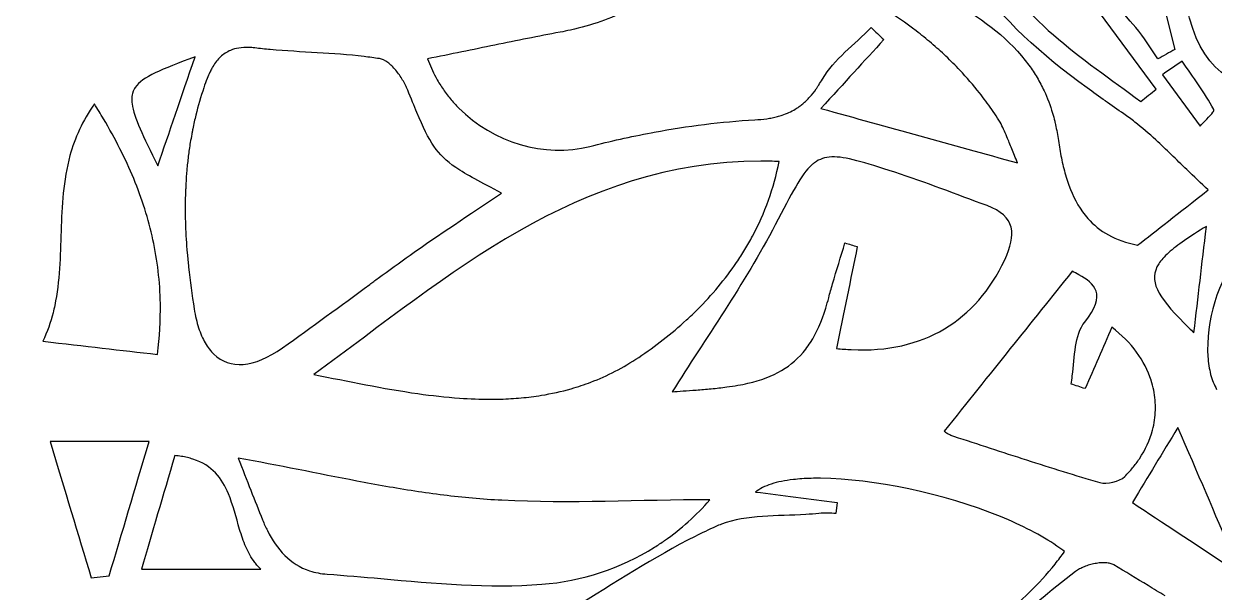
# Model space of a CAD drawing. Extents: x 0 to 430, y 0 to 430.
# Drawn here: x 300.1 to 356, y 236.8 to 263.6 of the extents above; entities that cross this region are included whole.
import ezdxf

# ---------------------------------------------------------------- set-up
doc = ezdxf.new("R2010")
doc.units = 0
doc.layers.add('Calque_1', color=7, linetype='CONTINUOUS')

msp = doc.modelspace()

# ---------------------------------------------------------------- linework, layer by layer
at = {"layer": 'Calque_1', "color": 7}
for points in [[(353.30271, 267.33408), (352.96211, 267.08685), (354.15363, 262.345)], [(310.64703, 262.43625), (310.64645, 262.43658)], [(308.11022, 261.99992), (308.10966, 261.99992)], [(354.497, 261.79528), (354.49699, 261.79579)], [(308.85635, 261.36946), (308.85635, 261.36894)], [(347.49179, 261.3176), (347.49179, 261.31708)], [(308.68079, 260.97896), (308.68079, 260.97845)], [(317.99903, 260.66842), (317.99903, 260.66894)], [(347.67678, 261.02201), (347.67678, 261.02149)], [(347.84937, 260.71402), (347.84937, 260.7135)], [(353.572, 261.15862), (355.33572, 258.73241)], [(305.18889, 260.32921), (305.18889, 260.3287)], [(305.30311, 260.55711), (305.30311, 260.55659)], [(318.10394, 260.43794), (318.10394, 260.43846)], [(305.13829, 260.07342), (305.13829, 260.0729)], [(336.83866, 259.94214), (336.83866, 259.94266)], [(337.51763, 259.569), (337.51763, 259.56848)], [(350.8854, 259.92131), (350.8854, 259.92183)], [(355.93566, 259.39232), (355.93566, 259.39284)], [(308.00539, 258.61477), (308.00539, 258.61425)], [(346.48711, 257.67247), (346.48711, 257.67299)], [(348.80022, 257.34886), (348.80022, 257.34834)], [(334.70391, 257.09278), (334.70391, 257.09288)], [(307.67929, 256.02684), (307.67929, 256.02632)], [(307.65489, 255.37779), (307.65489, 255.37727)], [(322.51399, 255.59534), (322.51399, 255.59586)], [(307.64989, 254.7277), (307.64989, 254.72718)], [(334.30806, 253.57257), (334.30806, 253.57309)], [(333.94942, 252.94057), (333.94942, 252.94108)], [(333.55874, 252.3313), (333.55874, 252.33182)], [(349.32933, 251.92169), (349.32983, 251.92221), (349.32833, 251.92221)], [(316.71641, 251.59249), (316.71641, 251.59301)], [(332.69109, 251.1815), (332.69109, 251.18202)], [(338.067, 251.32272), (338.067, 251.32324)], [(337.74661, 250.18636), (337.74661, 250.18687)], [(353.03707, 246.79071), (353.03707, 246.79122)], [(353.22569, 245.86053), (353.22569, 245.86105)], [(353.23859, 245.39028), (353.23859, 245.39079)], [(353.10164, 244.4539), (353.10164, 244.45441)], [(301.29764, 243.91602), (301.29764, 243.9155)], [(305.94851, 243.9155), (305.94851, 243.91602), (301.29764, 243.91602)], [(343.31522, 244.40277), (343.31522, 244.40225)], [(351.79733, 242.27264), (351.79733, 242.27315)], [(337.50835, 242.18644), (337.50732, 242.18641)], [(309.68109, 241.46035), (309.68109, 241.46087)], [(338.28038, 241.04637), (338.22768, 240.53633)], [(345.96002, 240.385), (345.96002, 240.38551)], [(311.51251, 239.72764), (311.51251, 239.72713)], [(305.58883, 237.91794), (311.19988, 237.91794)], [(348.52473, 238.15723), (348.52473, 238.15774)], [(350.89981, 238.21491), (350.89616, 238.21466)], [(303.23706, 237.51331), (303.23706, 237.51279), (304.08145, 237.60839)]]:
    msp.add_lwpolyline(points, dxfattribs=at)
for points in [[(303.38227, 259.78198)], [(338.03289, 257.29341)], [(355.63078, 254.0259)], [(349.32932, 251.92166)], [(354.29749, 244.57948)], [(307.16136, 243.25348)], [(310.13739, 243.13622)]]:
    msp.add_lwpolyline(points, close=True, dxfattribs=at)
for points in [[(215, 429.85545), (333.66139, 429.85544), (429.85545, 333.66137), (429.85545, 214.99998)], [(409.36881, 214.99871), (409.36881, 266.53832), (388.89064, 315.96751), (352.43947, 352.41151)], [(352.31385, 263.37383), (349.58947, 266.56066), (346.94715, 269.82655), (344.07203, 272.87204)], [(353.27582, 260.47869), (350.42753, 264.326), (347.5794, 268.17357), (344.73113, 272.02114)], [(345.38896, 266.93204), (346.75554, 263.84431), (349.77819, 261.96364), (352.54822, 259.8994)], [(350.03066, 260.53523), (347.91542, 262.08141), (345.98388, 263.73273), (344.68576, 265.81501)], [(328.50119, 264.21994), (327.6477, 263.79254), (326.73155, 263.47654), (325.75511, 263.2567)], [(341.99901, 263.21322), (341.51607, 263.58388), (341.01595, 263.92951), (340.50144, 264.25398)], [(343.86152, 264.50707), (345.18105, 263.72365), (346.40202, 262.82915), (347.29541, 261.6013)], [(359.72441, 260.38743), (356.70845, 260.34393), (355.36675, 261.47205), (354.70783, 264.3239)], [(325.26161, 263.15489), (324.75355, 263.05899), (324.24593, 262.96002), (323.73663, 262.85879)], [(325.75511, 263.2567), (325.59234, 263.2201), (325.42769, 263.1863), (325.26161, 263.15489)], [(337.59206, 260.94669), (338.13451, 261.88199), (339.10084, 262.5712), (339.87822, 263.37031)], [(339.87822, 263.37031), (340.07705, 263.18215), (340.27573, 262.99467), (340.47456, 262.80652)], [(342.71008, 262.63806), (342.47738, 262.83617), (342.24047, 263.02789), (341.99901, 263.21322)], [(353.35819, 261.90087), (353.0122, 262.39368), (352.70366, 262.91849), (352.31385, 263.37383)], [(310.64645, 262.43658), (310.30072, 262.44948), (310.01537, 262.40098), (309.77571, 262.3017)], [(310.9173, 262.41505), (310.8233, 262.42615), (310.73325, 262.43295), (310.64703, 262.43625)], [(311.6485, 262.33965), (311.40424, 262.36145), (311.16066, 262.38645), (310.9173, 262.41505)], [(316.05082, 262.01099), (314.59329, 262.18162), (313.11419, 262.20903), (311.6485, 262.33965)], [(322.2008, 262.54873), (321.17036, 262.33822), (320.12316, 262.12077), (319.04027, 261.90174)], [(323.73663, 262.85879), (323.22746, 262.75757), (322.71595, 262.65395), (322.2008, 262.54873)], [(340.47456, 262.80652), (339.5536, 261.7982), (338.63256, 260.7898), (337.51763, 259.569)], [(343.39376, 262.02363), (343.17056, 262.23525), (342.94267, 262.44003), (342.71008, 262.63806)], [(354.15363, 262.345), (353.88828, 262.19705), (353.62325, 262.04882), (353.35819, 261.90087)], [(308.10966, 261.99992), (306.53329, 261.39965), (305.64644, 261.06189), (305.30311, 260.55711)], [(306.36304, 256.86741), (306.89967, 258.44429), (307.45511, 260.07598), (308.11022, 261.99992)], [(309.30647, 261.9963), (309.17172, 261.869), (309.05668, 261.71778), (308.95455, 261.54671)], [(309.77571, 262.3017), (309.59574, 262.2271), (309.44125, 262.12362), (309.30647, 261.9963)], [(316.77792, 261.91279), (316.53636, 261.95029), (316.29376, 261.98249), (316.05082, 262.01099)], [(317.16858, 261.73192), (317.03896, 261.82752), (316.90675, 261.89276), (316.77792, 261.91279)], [(319.04027, 261.90174), (319.14693, 261.60295), (319.27438, 261.31741), (319.42061, 261.04598)], [(344.04903, 261.36733), (343.83569, 261.59347), (343.61707, 261.81191), (343.39376, 262.02363)], [(354.49699, 261.79579), (354.18872, 261.5833), (353.88053, 261.37084), (353.572, 261.15862)], [(355.97806, 259.52668), (355.54729, 260.31731), (355.00415, 261.04622), (354.497, 261.79528)], [(308.81205, 261.27094), (308.76695, 261.17634), (308.72165, 261.08169), (308.68079, 260.97896)], [(308.81505, 261.27694), (308.81505, 261.27494), (308.81205, 261.27294), (308.81205, 261.27094)], [(308.85635, 261.36894), (308.84155, 261.34004), (308.82925, 261.30674), (308.81505, 261.27694)], [(308.95455, 261.54671), (308.92055, 261.48971), (308.88775, 261.43069), (308.85635, 261.36946)], [(317.3603, 261.56707), (317.2975, 261.62837), (317.2334, 261.68411), (317.16858, 261.73192)], [(317.54376, 261.36812), (317.48456, 261.43922), (317.42308, 261.50581), (317.3603, 261.56707)], [(317.86724, 260.90768), (317.77184, 261.06746), (317.66224, 261.22593), (317.54376, 261.36812)], [(344.97351, 260.29815), (344.67763, 260.67211), (344.36902, 261.02813), (344.04903, 261.36733)], [(347.29541, 261.6013), (347.36281, 261.5086), (347.42818, 261.41412), (347.49179, 261.3176)], [(347.49179, 261.31708), (347.55529, 261.22068), (347.61725, 261.12246), (347.67678, 261.02201)], [(308.68079, 260.97845), (308.62619, 260.8412), (308.57506, 260.69737), (308.52474, 260.54798)], [(317.99903, 260.66894), (317.95933, 260.74774), (317.91493, 260.82781), (317.86724, 260.90768)], [(318.10394, 260.43846), (318.07374, 260.51266), (318.03874, 260.58957), (317.99903, 260.66842)], [(319.42061, 261.04598), (319.46931, 260.95548), (319.52031, 260.86665), (319.57307, 260.77933)], [(319.57307, 260.77933), (319.67869, 260.60454), (319.79185, 260.43628), (319.91258, 260.27445)], [(337.38282, 260.6191), (337.39372, 260.6354), (337.40452, 260.6531), (337.41532, 260.6697)], [(337.41532, 260.6697), (337.47442, 260.7604), (337.53419, 260.84693), (337.59206, 260.94669)], [(347.67678, 261.02149), (347.73628, 260.92104), (347.79402, 260.81869), (347.84937, 260.71402)], [(347.84937, 260.7135), (347.90467, 260.60882), (347.95811, 260.5022), (348.00907, 260.39311)], [(305.18889, 260.3287), (305.16169, 260.2486), (305.14459, 260.16401), (305.13829, 260.07342)], [(305.30311, 260.55659), (305.25421, 260.48459), (305.21611, 260.40927), (305.18889, 260.32921)], [(308.52474, 260.54798), (308.3802, 260.11893), (308.25571, 259.68955), (308.15009, 259.25969)], [(318.53904, 259.37754), (318.40913, 259.68752), (318.26676, 260.03774), (318.10394, 260.43794)], [(319.91258, 260.27445), (319.97288, 260.19355), (320.03529, 260.11479), (320.09911, 260.03725)], [(336.83866, 259.94266), (336.89316, 259.99566), (336.94648, 260.05118), (336.99887, 260.10957)], [(336.99887, 260.10957), (337.10367, 260.22635), (337.20429, 260.3542), (337.30272, 260.49353)], [(337.30272, 260.49353), (337.32992, 260.53213), (337.35592, 260.57873), (337.38282, 260.6191)], [(345.26497, 259.91833), (345.16917, 260.04705), (345.07215, 260.1735), (344.97351, 260.29815)], [(348.00907, 260.39311), (348.16221, 260.06527), (348.29482, 259.71722), (348.40492, 259.34614)], [(350.8854, 259.92183), (350.59793, 260.12501), (350.3127, 260.32908), (350.03066, 260.53523)], [(352.54822, 259.8994), (352.79058, 260.09248), (353.03325, 260.28534), (353.27582, 260.47869)], [(303.38229, 259.78198), (302.81556, 258.98956), (302.46112, 258.17803), (302.23559, 257.35732)], [(303.81119, 259.08125), (303.67313, 259.31469), (303.52986, 259.54808), (303.38227, 259.78198)], [(305.13829, 260.0729), (305.13229, 259.9823), (305.13529, 259.88563), (305.14969, 259.78196)], [(305.14969, 259.78196), (305.19069, 259.47038), (305.31982, 259.09422), (305.5259, 258.61976)], [(320.09911, 260.03725), (320.16301, 259.95965), (320.22828, 259.88363), (320.29548, 259.80936)], [(320.29548, 259.80936), (320.36258, 259.73516), (320.4314, 259.66306), (320.50167, 259.59232)], [(320.50167, 259.59232), (322.1178, 257.96517), (324.53916, 257.25182), (326.66771, 257.78985)], [(335.70127, 259.25484), (335.92283, 259.32814), (336.12561, 259.42069), (336.31362, 259.53441)], [(336.31362, 259.53441), (336.37622, 259.57231), (336.43755, 259.61261), (336.49709, 259.65534)], [(336.49709, 259.65534), (336.55659, 259.69804), (336.61498, 259.74354), (336.67176, 259.79124)], [(336.67176, 259.79124), (336.72856, 259.83904), (336.78426, 259.88924), (336.83866, 259.94214)], [(337.51763, 259.56848), (340.781, 258.66549), (343.55518, 257.89792), (346.76461, 257.00998)], [(345.54816, 259.52559), (345.45526, 259.65848), (345.36075, 259.78961), (345.26497, 259.91833)], [(351.75304, 259.31463), (351.46245, 259.51625), (351.17265, 259.71827), (350.8854, 259.92131)], [(304.58115, 257.67978), (304.3444, 258.14739), (304.08752, 258.61411), (303.81119, 259.08125)], [(308.15009, 259.25969), (308.09729, 259.04476), (308.04913, 258.82993), (308.00539, 258.61477)], [(320.36271, 256.79424), (319.46432, 257.40575), (319.12391, 257.98219), (318.53904, 259.37754)], [(329.69129, 258.45385), (331.25638, 258.74404), (332.83843, 258.95002), (334.41452, 259.03624)], [(334.41452, 259.03624), (334.61262, 259.04714), (334.79923, 259.06454), (334.9752, 259.08944)], [(334.9752, 259.08944), (335.0631, 259.10194), (335.14869, 259.11654), (335.23153, 259.13284)], [(335.23153, 259.13284), (335.31433, 259.14914), (335.39523, 259.16734), (335.47339, 259.18764)], [(335.47339, 259.18764), (335.55149, 259.20784), (335.62751, 259.23044), (335.70127, 259.25484)], [(345.82256, 259.12044), (345.73266, 259.25761), (345.64105, 259.39269), (345.54816, 259.52559)], [(345.94347, 258.91994), (345.90507, 258.98874), (345.86527, 259.05539), (345.82256, 259.12044)], [(348.40492, 259.34614), (348.44162, 259.22251), (348.47572, 259.09668), (348.50723, 258.96787)], [(352.27083, 258.93222), (352.10134, 259.06457), (351.9292, 259.19242), (351.75304, 259.31463)], [(355.33572, 258.73241), (355.50627, 258.93639), (355.81694, 259.21656), (355.93566, 259.39232)], [(355.93566, 259.39284), (355.97526, 259.45144), (355.99366, 259.4981), (355.97806, 259.52668)], [(305.5259, 258.61976), (305.73196, 258.1453), (306.0149, 257.57242), (306.36304, 256.86741)], [(307.98729, 258.51455), (307.97719, 258.46395), (307.96879, 258.41326), (307.95939, 258.36262)], [(308.00539, 258.61425), (307.99839, 258.58105), (307.99359, 258.54775), (307.98729, 258.51455)], [(326.66771, 257.78985), (327.61672, 258.02972), (328.57787, 258.24522), (329.54558, 258.42805)], [(329.54558, 258.42805), (329.59408, 258.43705), (329.64278, 258.44485), (329.69129, 258.45385)], [(346.26285, 258.23109), (346.15784, 258.48776), (346.05859, 258.71342), (345.94347, 258.91994)], [(348.50723, 258.96787), (348.51323, 258.94457), (348.51723, 258.91997), (348.52273, 258.89657)], [(348.52273, 258.89657), (348.57833, 258.66048), (348.62634, 258.41644), (348.6638, 258.16225)], [(353.26043, 258.08835), (352.93721, 258.38408), (352.60976, 258.66753), (352.27083, 258.93222)], [(307.88699, 257.96884), (307.85189, 257.75344), (307.82139, 257.53803), (307.79449, 257.32237)], [(307.95939, 258.36262), (307.93479, 258.23129), (307.90849, 258.10026), (307.88699, 257.96884)], [(346.48711, 257.67299), (346.40571, 257.87531), (346.33286, 258.05998), (346.26285, 258.23109)], [(348.6638, 258.16225), (348.7036, 257.89218), (348.7479, 257.61995), (348.80022, 257.34886)], [(354.71151, 256.69567), (354.22097, 257.17339), (353.74528, 257.64476), (353.26043, 258.08835)], [(302.23559, 257.35732), (302.07443, 256.77096), (301.97915, 256.17995), (301.91933, 255.58741)], [(305.2292, 256.27263), (305.03409, 256.74382), (304.8179, 257.21218), (304.58115, 257.67978)], [(307.79449, 257.32237), (307.76759, 257.10654), (307.74439, 256.89096), (307.72529, 256.67487)], [(340.9862, 256.57201), (339.552, 257.03792), (338.67242, 257.31726), (338.03289, 257.29341)], [(346.76461, 257.00998), (346.65901, 257.25048), (346.56852, 257.47026), (346.48711, 257.67247)], [(348.80022, 257.34834), (348.82642, 257.21296), (348.85482, 257.07795), (348.88552, 256.94372)], [(334.70391, 257.09288), (326.0206, 257.07328), (320.07062, 251.69154), (313.68916, 247.06714)], [(322.51399, 255.59586), (321.53286, 256.10402), (320.86182, 256.4545), (320.36271, 256.79424)], [(334.30806, 253.57309), (334.87835, 254.64544), (335.30811, 255.81373), (335.55293, 257.07778)], [(335.55293, 257.07778), (335.26704, 257.08858), (334.98399, 257.09338), (334.70391, 257.09278)], [(337.09651, 256.91878), (336.5906, 256.46638), (336.15091, 255.57812), (335.37621, 254.10397)], [(337.21432, 257.01588), (337.17452, 256.98618), (337.13542, 256.95358), (337.09651, 256.91878)], [(338.03289, 257.29338), (337.71312, 257.28148), (337.45353, 257.19418), (337.21432, 257.01588)], [(348.88552, 256.94372), (348.91622, 256.80916), (348.94952, 256.67569), (348.98577, 256.54322)], [(305.74958, 254.84947), (305.59816, 255.32731), (305.42433, 255.80146), (305.2292, 256.27263)], [(307.72529, 256.67487), (307.70629, 256.45893), (307.69109, 256.24306), (307.67929, 256.02684)], [(345.32444, 255.00415), (343.88132, 255.5347), (342.44794, 256.09697), (340.9862, 256.57201)], [(348.98577, 256.54322), (349.02197, 256.41092), (349.06097, 256.28028), (349.10359, 256.151)], [(355.7197, 255.73811), (355.37191, 256.05589), (355.03853, 256.37719), (354.71151, 256.69567)], [(307.66729, 255.70231), (307.66329, 255.59413), (307.65729, 255.48605), (307.65489, 255.37779)], [(307.67129, 255.81032), (307.66829, 255.77432), (307.66829, 255.73832), (307.66729, 255.70231)], [(307.67929, 256.02632), (307.67529, 255.95442), (307.67429, 255.88225), (307.67129, 255.81032)], [(349.10359, 256.151), (349.27419, 255.63374), (349.50001, 255.14458), (349.81156, 254.71336)], [(352.39537, 253.14395), (353.28273, 253.83613), (354.27381, 254.61028), (355.7197, 255.73811)], [(301.91933, 255.58741), (301.79971, 254.40231), (301.82183, 253.21148), (301.74312, 252.04292)], [(307.65489, 255.37727), (307.64989, 255.16091), (307.64889, 254.94437), (307.64989, 254.7277)], [(318.21866, 252.67821), (319.57531, 253.6446), (320.97305, 254.5524), (322.51399, 255.59534)], [(306.38156, 251.92096), (306.26583, 252.9219), (306.05245, 253.89377), (305.74958, 254.84947)], [(307.64989, 254.72718), (307.65289, 254.5105), (307.65589, 254.29359), (307.66379, 254.07657)], [(346.15798, 252.45805), (346.71324, 253.64139), (346.67215, 254.50861), (345.32444, 255.00415)], [(349.81156, 254.71336), (349.88946, 254.60559), (349.97264, 254.5018), (350.06167, 254.40175)], [(307.66379, 254.07657), (307.67919, 253.64203), (307.70639, 253.20722), (307.74339, 252.77123)], [(335.37621, 254.10397), (333.91341, 251.31994), (332.08001, 248.73034), (330.53672, 246.25535)], [(350.06167, 254.40175), (350.59589, 253.8013), (351.33971, 253.34807), (352.39537, 253.14395)], [(355.63078, 254.0259), (354.85113, 253.54629), (354.26307, 253.15101), (353.85982, 252.78877)], [(355.04838, 249.02621), (355.24917, 250.75132), (355.41581, 252.18128), (355.63078, 254.0259)], [(333.94942, 252.94108), (334.07436, 253.14782), (334.19405, 253.35821), (334.30806, 253.57257)], [(333.55874, 252.33182), (333.69391, 252.53095), (333.82448, 252.73383), (333.94942, 252.94057)], [(338.067, 251.32324), (338.25345, 251.96748), (338.4575, 252.60692), (338.64887, 253.24973)], [(339.22817, 253.07817), (338.91358, 251.52563), (338.59902, 249.97315), (338.25768, 248.2888)], [(338.64887, 253.24973), (338.84196, 253.19283), (339.03506, 253.13533), (339.22817, 253.07817)], [(307.74339, 252.77123), (307.76189, 252.55332), (307.78269, 252.3353), (307.80589, 252.117)], [(316.71641, 251.59301), (317.21525, 251.95759), (317.71542, 252.31974), (318.21866, 252.67821)], [(332.69109, 251.18202), (332.99822, 251.55001), (333.28833, 251.93293), (333.55874, 252.3313)], [(338.94809, 248.2335), (342.34047, 248.0695), (344.8103, 249.58535), (346.15798, 252.45805)], [(353.39267, 252.26374), (352.89787, 251.49378), (353.32297, 250.76033), (354.59364, 249.47579)], [(353.59164, 252.52264), (353.51384, 252.43544), (353.44765, 252.34929), (353.39267, 252.26374)], [(353.85982, 252.78877), (353.75912, 252.69827), (353.66937, 252.60981), (353.59164, 252.52264)], [(357.15989, 252.65855), (356.19008, 251.56391), (355.59599, 249.5254), (355.70365, 247.90483)], [(301.74312, 252.04292), (301.70372, 251.45864), (301.63906, 250.88004), (301.51883, 250.31021)], [(306.48076, 250.39651), (306.47276, 250.91294), (306.43936, 251.42049), (306.38156, 251.92096)], [(307.80589, 252.117), (307.87559, 251.46194), (307.96567, 250.80541), (308.07047, 250.14658)], [(349.32933, 251.92169), (347.38713, 249.49339), (345.47623, 247.10454), (343.31522, 244.40277)], [(349.32833, 251.92221), (349.32867, 251.92203), (349.32901, 251.92187), (349.32933, 251.92169)], [(349.64195, 251.75423), (349.53858, 251.81153), (349.43311, 251.86656), (349.32932, 251.92166)], [(349.91844, 249.53008), (350.97426, 250.84501), (350.36783, 251.35188), (349.64195, 251.75423)], [(312.22212, 248.31879), (313.60208, 249.29329), (314.95756, 250.30218), (316.32006, 251.30155)], [(316.32006, 251.30155), (316.38346, 251.34805), (316.4468, 251.39465), (316.51022, 251.44108)], [(316.51022, 251.44108), (316.57902, 251.49148), (316.64759, 251.54218), (316.71641, 251.59249)], [(331.72113, 250.12317), (332.05942, 250.46088), (332.38396, 250.81352), (332.69109, 251.1815)], [(337.88769, 250.67676), (337.94469, 250.89273), (338.0049, 251.10813), (338.067, 251.32272)], [(337.74661, 250.18687), (337.79571, 250.34416), (337.84291, 250.50719), (337.88769, 250.67676)], [(301.51883, 250.31021), (301.49473, 250.19624), (301.46853, 250.08288), (301.43973, 249.96966)], [(306.34175, 248.00802), (306.44779, 248.82728), (306.49272, 249.62186), (306.48076, 250.39651)], [(308.07047, 250.14658), (308.09637, 249.98451), (308.12677, 249.82971), (308.16137, 249.68201)], [(331.20334, 249.62759), (331.37926, 249.78894), (331.55195, 249.95427), (331.72113, 250.12317)], [(337.02986, 248.5756), (337.31677, 249.02485), (337.55013, 249.5574), (337.74661, 250.18636)], [(301.43973, 249.96966), (301.32477, 249.51677), (301.17012, 249.07004), (300.96071, 248.63124)], [(308.16137, 249.68201), (308.19607, 249.53431), (308.23537, 249.39394), (308.27869, 249.26085)], [(328.96057, 247.87214), (329.74432, 248.39716), (330.4996, 248.98222), (331.20334, 249.62759)], [(349.33294, 246.99845), (349.45058, 247.90445), (349.42994, 248.92179), (349.91844, 249.53008)], [(354.59364, 249.47579), (354.7349, 249.33298), (354.88632, 249.18344), (355.04838, 249.02621)], [(308.27869, 249.26085), (308.36529, 248.99448), (308.46869, 248.7578), (308.58822, 248.55133)], [(351.19171, 249.28978), (350.76499, 248.31291), (350.348, 247.35764), (349.93078, 246.4021)], [(353.03707, 246.79122), (352.74108, 247.7087), (352.12338, 248.5762), (351.19171, 249.28978)], [(300.96071, 248.63124), (302.96731, 248.39878), (304.60479, 248.20903), (306.34175, 248.00802)], [(308.58822, 248.55133), (308.70771, 248.34497), (308.84318, 248.16891), (308.99338, 248.02423)], [(336.80454, 248.25417), (336.88324, 248.35632), (336.9581, 248.46327), (337.02986, 248.5756)], [(308.99338, 248.02423), (309.74437, 247.30086), (310.86541, 247.36041), (312.22212, 248.31879)], [(326.71317, 246.70684), (327.47705, 246.9985), (328.22717, 247.38095), (328.96057, 247.87214)], [(334.08893, 246.65375), (335.31398, 246.93881), (336.17488, 247.43699), (336.80454, 248.25417)], [(338.25768, 248.2888), (338.49197, 248.2629), (338.72195, 248.2444), (338.94809, 248.2335)], [(355.70365, 247.90483), (355.72325, 247.61018), (355.76595, 247.3291), (355.83387, 247.07026)], [(313.68916, 247.06714), (315.31106, 246.74682), (316.95219, 246.39825), (318.58549, 246.16642)], [(325.79023, 246.39937), (326.09989, 246.48817), (326.4076, 246.59018), (326.71317, 246.70684)], [(349.27244, 246.61862), (349.29684, 246.742), (349.31614, 246.86903), (349.33294, 246.99845)], [(353.22569, 245.86105), (353.19889, 246.17389), (353.13559, 246.48503), (353.03707, 246.79071)], [(355.83387, 247.07026), (355.90177, 246.81142), (355.99474, 246.57461), (356.11499, 246.36798)], [(318.58549, 246.16642), (319.23882, 246.07372), (319.89086, 245.99965), (320.53991, 245.95351)], [(324.3841, 246.08621), (324.85664, 246.16321), (325.32572, 246.26617), (325.79023, 246.39937)], [(330.53672, 246.25535), (330.8254, 246.27955), (331.21966, 246.30295), (331.6648, 246.33645)], [(331.6648, 246.33645), (331.88739, 246.35325), (332.1225, 246.37265), (332.36398, 246.39585)], [(332.36398, 246.39585), (332.60544, 246.41905), (332.85299, 246.44565), (333.09987, 246.47805)], [(333.09987, 246.47805), (333.45375, 246.52445), (333.78268, 246.58247), (334.08893, 246.65375)], [(349.93078, 246.4021), (349.71112, 246.4743), (349.49178, 246.54642), (349.27244, 246.61862)], [(320.53991, 245.95351), (321.02667, 245.91891), (321.51191, 245.90011), (321.99459, 245.90081)], [(321.99459, 245.90081), (322.31638, 245.90134), (322.63689, 245.91081), (322.9563, 245.92971)], [(322.9563, 245.92971), (323.27552, 245.94881), (323.59381, 245.97761), (323.91023, 246.01751)], [(323.91023, 246.01751), (324.06853, 246.03751), (324.22659, 246.06061), (324.3841, 246.08621)], [(353.23859, 245.39079), (353.24359, 245.54747), (353.23864, 245.7042), (353.22569, 245.86053)], [(353.10164, 244.45441), (353.18364, 244.76351), (353.22923, 245.07675), (353.23859, 245.39028)], [(354.29749, 244.57948), (353.53594, 243.32285), (352.92687, 242.31773), (352.15653, 241.04688)], [(352.48514, 243.10359), (352.77348, 243.53563), (352.97856, 243.99016), (353.10164, 244.4539)], [(356.84876, 238.62997), (356.03718, 240.52272), (355.22533, 242.41571), (354.29749, 244.57948)], [(301.29764, 243.9155), (301.98995, 241.62922), (302.61362, 239.57151), (303.23706, 237.51331)], [(304.08145, 237.60839), (304.6802, 239.63104), (305.27893, 241.65301), (305.94851, 243.9155)], [(343.31522, 244.40225), (343.31022, 244.40525), (343.34232, 244.38375), (343.34722, 244.37955)], [(343.34722, 244.37955), (343.35992, 244.36855), (343.36892, 244.35825), (343.42782, 244.32165)], [(343.42782, 244.32165), (343.46912, 244.29595), (343.51912, 244.26695), (343.57458, 244.23945)], [(343.57458, 244.23945), (343.63008, 244.21195), (343.6906, 244.18605), (343.75339, 244.16555)], [(343.75339, 244.16555), (344.89514, 243.79293), (346.03597, 243.41772), (347.17953, 243.05088)], [(307.16136, 243.25353), (306.59896, 241.34574), (306.08998, 239.61869), (305.58883, 237.91794)], [(307.46833, 243.21578), (307.37013, 243.23128), (307.26809, 243.24398), (307.16136, 243.25348)], [(307.75151, 243.16048), (307.66121, 243.18178), (307.5667, 243.20018), (307.46833, 243.21578)], [(308.01041, 243.08868), (307.92781, 243.11538), (307.84179, 243.13918), (307.75151, 243.16048)], [(309.68109, 241.46087), (309.37836, 242.18385), (308.9192, 242.7951), (308.01041, 243.08868)], [(310.13739, 243.13622), (310.55864, 242.06856), (310.91421, 241.14532), (311.28616, 240.2289)], [(315.71018, 242.0567), (313.88537, 242.40471), (312.0394, 242.79754), (310.13739, 243.13622)], [(347.17953, 243.05088), (348.32306, 242.68401), (349.46923, 242.32539), (350.62067, 241.98532)], [(352.16888, 242.67933), (352.28355, 242.81792), (352.38901, 242.95954), (352.48514, 243.10359)], [(350.62067, 241.98532), (350.96341, 241.88386), (351.54568, 242.02292), (351.79733, 242.27264)], [(351.79733, 242.27315), (351.86393, 242.33925), (351.92808, 242.40591), (351.99008, 242.47366)], [(351.99008, 242.47366), (352.05208, 242.54146), (352.11155, 242.61003), (352.16888, 242.67933)], [(317.07495, 241.80555), (316.62101, 241.88535), (316.16624, 241.96972), (315.71018, 242.0567)], [(319.79418, 241.39111), (318.88822, 241.50368), (317.98311, 241.64583), (317.07495, 241.80555)], [(335.18859, 241.91506), (334.88982, 241.81826), (334.64127, 241.69389), (334.45324, 241.54144)], [(336.22626, 242.12641), (335.83669, 242.08181), (335.48736, 242.01188), (335.18859, 241.91506)], [(336.62933, 242.16261), (336.49095, 242.15361), (336.35604, 242.14131), (336.22626, 242.12641)], [(337.50732, 242.18641), (337.20019, 242.18941), (336.9064, 242.18141), (336.62933, 242.16261)], [(345.96002, 240.38551), (343.28767, 241.47565), (339.96519, 242.16481), (337.50835, 242.18644)], [(310.20666, 239.78552), (310.03878, 240.34998), (309.90117, 240.93466), (309.68109, 241.46035)], [(321.1543, 241.2459), (320.70027, 241.2858), (320.24717, 241.3348), (319.79418, 241.39111)], [(322.52889, 241.1508), (322.06999, 241.1747), (321.61158, 241.2058), (321.1543, 241.2459)], [(332.3035, 241.1751), (328.99435, 241.1751), (325.74122, 240.98364), (322.52889, 241.1508)], [(330.17442, 239.25894), (330.94785, 239.79929), (331.66302, 240.43961), (332.3035, 241.1751)], [(334.45324, 241.54144), (335.67728, 241.38309), (336.97887, 241.21456), (338.28038, 241.04637)], [(337.42927, 240.53233), (337.22546, 240.51093), (337.01877, 240.49543), (336.8107, 240.48323)], [(338.22768, 240.53633), (337.96127, 240.53633), (337.69266, 240.56003), (337.42927, 240.53233)], [(352.15653, 241.04688), (353.63555, 240.06864), (355.01636, 239.15506), (356.39712, 238.24137)], [(311.28616, 240.2289), (311.35626, 240.0563), (311.4315, 239.88896), (311.51251, 239.72764)], [(332.84764, 240.029), (332.75604, 239.9952), (332.66571, 239.9584), (332.57686, 239.91841)], [(336.8107, 240.48323), (335.45839, 240.40403), (334.0394, 240.46813), (332.84764, 240.029)], [(348.61154, 239.00369), (347.87245, 239.51105), (346.96189, 239.97626), (345.96002, 240.385)], [(310.49553, 238.96335), (310.38226, 239.22561), (310.29064, 239.50321), (310.20666, 239.78552)], [(311.51251, 239.72713), (311.95804, 238.83986), (312.57976, 238.14184), (313.49742, 237.83732)], [(331.60844, 239.45591), (329.68891, 238.48856), (327.85215, 237.27915), (325.8429, 236.05249)], [(332.57686, 239.91841), (332.25124, 239.77171), (331.92826, 239.61706), (331.60844, 239.45591)], [(310.91461, 238.23161), (310.74379, 238.45403), (310.6088, 238.70107), (310.49553, 238.96335)], [(324.4006, 237.20325), (326.29962, 237.35144), (328.11154, 237.94668), (329.70365, 238.94681)], [(329.70365, 238.94681), (329.86287, 239.04682), (330.01975, 239.15087), (330.17442, 239.25894)], [(348.96603, 238.74685), (348.85287, 238.83365), (348.73462, 238.91919), (348.61154, 239.00369)], [(348.52473, 238.15774), (348.67599, 238.34855), (348.82315, 238.54479), (348.96603, 238.74685)], [(311.05002, 238.06935), (311.00262, 238.12165), (310.95732, 238.17601), (310.91461, 238.23161)], [(311.19988, 237.91794), (311.14738, 237.96664), (311.09743, 238.01704), (311.05002, 238.06935)], [(313.49742, 237.83732), (313.74755, 237.75432), (314.01999, 237.70057), (314.31649, 237.68022)], [(349.489, 237.80443), (347.134, 235.97003), (344.86245, 234.02844), (342.7013, 232.2394)], [(345.97915, 235.69019), (346.91069, 236.38796), (347.76844, 237.20333), (348.52473, 238.15723)], [(349.67503, 237.92535), (349.60643, 237.88755), (349.54353, 237.84685), (349.489, 237.80443)], [(349.89726, 238.03026), (349.81876, 237.99836), (349.74366, 237.96316), (349.67503, 237.92535)], [(350.14271, 238.11556), (350.05841, 238.09086), (349.97578, 238.06216), (349.89726, 238.03026)], [(350.39954, 238.17756), (350.31364, 238.16136), (350.22701, 238.14016), (350.14271, 238.11556)], [(350.65484, 238.21166), (350.57154, 238.20566), (350.4854, 238.19376), (350.39954, 238.17756)], [(350.89616, 238.21466), (350.81966, 238.21966), (350.73805, 238.21766), (350.65484, 238.21166)], [(351.11428, 238.18291), (351.04858, 238.19991), (350.97644, 238.21031), (350.89981, 238.21491)], [(351.20728, 238.15241), (351.17798, 238.16421), (351.14708, 238.17441), (351.11428, 238.18291)], [(351.28888, 238.11211), (351.26348, 238.12741), (351.23658, 238.14061), (351.20728, 238.15241)], [(352.89139, 237.14731), (352.35698, 237.4716), (351.82022, 237.79078), (351.28888, 238.11211)], [(314.31649, 237.68022), (315.15691, 237.62262), (315.99902, 237.54781), (316.84191, 237.47197)], [(316.84191, 237.47197), (319.37042, 237.24445), (321.9037, 237.00841), (324.4006, 237.20325)], [(353.68979, 236.65586), (353.42481, 236.82155), (353.15864, 236.98512), (352.89139, 237.14731)]]:
    msp.add_open_spline(points, degree=3, dxfattribs=at)

doc.saveas('drawing.dxf')
